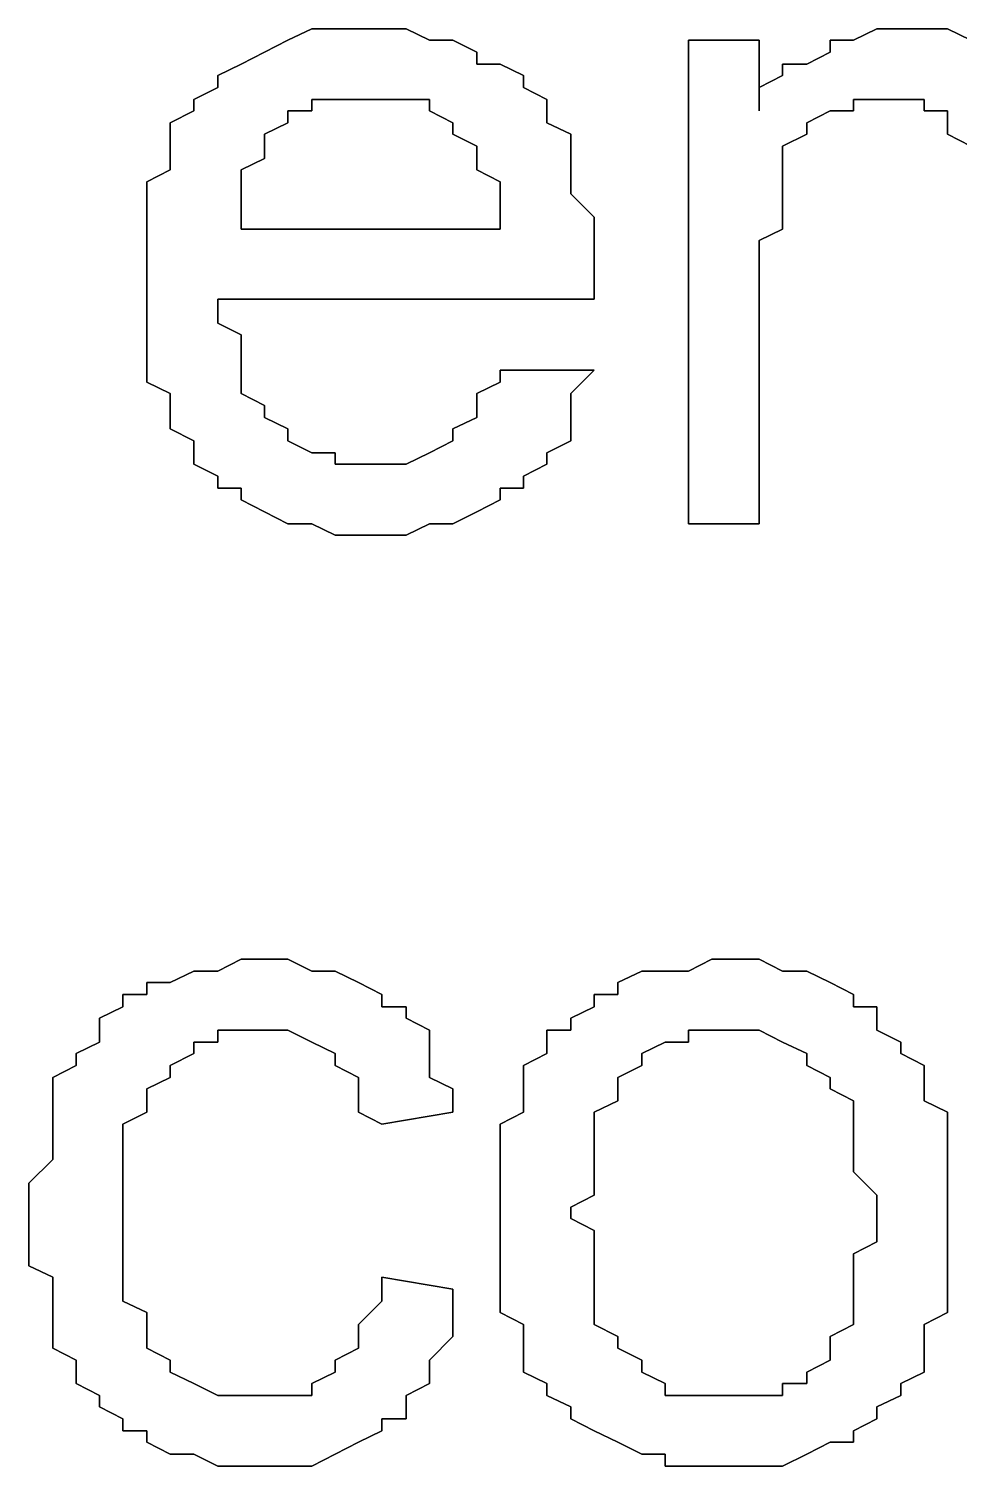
# Model space of a CAD drawing. Header units: metres. Extents: x 2.9 to 42.8, y 1.7 to 28.7.
# Drawn here: x 38.8408 to 38.9802, y 17.3972 to 17.6124 of the extents above; entities that cross this region are included whole.
import ezdxf

# ---------------------------------------------------------------- set-up
doc = ezdxf.new("R2010")
doc.units = ezdxf.units.M
doc.layers.add('GRIS', color=8, linetype='Continuous')

msp = doc.modelspace()

# ---------------------------------------------------------------- linework, layer by layer
at = {"layer": 'GRIS', "lineweight": -3}
for points in [[(38.8832, 17.6124), (38.8796, 17.6107), (38.8832, 17.6124)], [(38.8867, 17.6124), (38.8832, 17.6124), (38.8867, 17.6124)], [(38.8902, 17.6124), (38.8867, 17.6124), (38.8902, 17.6124)], [(38.8937, 17.6124), (38.8902, 17.6124), (38.8937, 17.6124)], [(38.8973, 17.6124), (38.8937, 17.6124), (38.8973, 17.6124)], [(38.9008, 17.6107), (38.8973, 17.6124), (38.9008, 17.6107)], [(38.9678, 17.6124), (38.9643, 17.6107), (38.9678, 17.6124)], [(38.9714, 17.6124), (38.9678, 17.6124), (38.9714, 17.6124)], [(38.9749, 17.6124), (38.9714, 17.6124), (38.9749, 17.6124)], [(38.9784, 17.6124), (38.9749, 17.6124), (38.9784, 17.6124)], [(38.9819, 17.6107), (38.9784, 17.6124), (38.9819, 17.6107)], [(38.8796, 17.6107), (38.8761, 17.6089), (38.8796, 17.6107)], [(38.9043, 17.6107), (38.9008, 17.6107), (38.9043, 17.6107)], [(38.9079, 17.6089), (38.9043, 17.6107), (38.9079, 17.6089)], [(38.9502, 17.6107), (38.9396, 17.6107), (38.9502, 17.6107)], [(38.9396, 17.6107), (38.9396, 17.5383), (38.9396, 17.6107)], [(38.9502, 17.6001), (38.9502, 17.6107), (38.9502, 17.6001)], [(38.9643, 17.6107), (38.9608, 17.6107), (38.9643, 17.6107)], [(38.9608, 17.6107), (38.9608, 17.6089), (38.9608, 17.6107)], [(38.8761, 17.6089), (38.8726, 17.6071), (38.8761, 17.6089)], [(38.9079, 17.6071), (38.9079, 17.6089), (38.9079, 17.6071)], [(38.9608, 17.6089), (38.9573, 17.6071), (38.9608, 17.6089)], [(38.8726, 17.6071), (38.8691, 17.6054), (38.8726, 17.6071)], [(38.9114, 17.6071), (38.9079, 17.6071), (38.9114, 17.6071)], [(38.9149, 17.6054), (38.9114, 17.6071), (38.9149, 17.6054)], [(38.9573, 17.6071), (38.9537, 17.6071), (38.9573, 17.6071)], [(38.9537, 17.6071), (38.9537, 17.6054), (38.9537, 17.6071)], [(38.8691, 17.6036), (38.8655, 17.6018), (38.8691, 17.6036)], [(38.8691, 17.6054), (38.8691, 17.6036), (38.8691, 17.6054)], [(38.9149, 17.6036), (38.9149, 17.6054), (38.9149, 17.6036)], [(38.9184, 17.6018), (38.9149, 17.6036), (38.9184, 17.6018)], [(38.9537, 17.6054), (38.9502, 17.6036), (38.9537, 17.6054)], [(38.9502, 17.6036), (38.9502, 17.6001), (38.9502, 17.6036)], [(38.8655, 17.6018), (38.8655, 17.6001), (38.8655, 17.6018)], [(38.8832, 17.6001), (38.8832, 17.6018), (38.8832, 17.6001)], [(38.8832, 17.6018), (38.8867, 17.6018), (38.8832, 17.6018)], [(38.8867, 17.6018), (38.8902, 17.6018), (38.8867, 17.6018)], [(38.8902, 17.6018), (38.8937, 17.6018), (38.8902, 17.6018)], [(38.8937, 17.6018), (38.8973, 17.6018), (38.8937, 17.6018)], [(38.8973, 17.6018), (38.9008, 17.6018), (38.8973, 17.6018)], [(38.9008, 17.6018), (38.9008, 17.6001), (38.9008, 17.6018)], [(38.9184, 17.6001), (38.9184, 17.6018), (38.9184, 17.6001)], [(38.9643, 17.6001), (38.9643, 17.6018), (38.9643, 17.6001)], [(38.9643, 17.6018), (38.9678, 17.6018), (38.9643, 17.6018)], [(38.9678, 17.6018), (38.9714, 17.6018), (38.9678, 17.6018)], [(38.9714, 17.6018), (38.9749, 17.6018), (38.9714, 17.6018)], [(38.9749, 17.6018), (38.9749, 17.6001), (38.9749, 17.6018)], [(38.8655, 17.6001), (38.862, 17.5983), (38.8655, 17.6001)], [(38.8796, 17.5983), (38.8796, 17.6001), (38.8796, 17.5983)], [(38.8796, 17.6001), (38.8832, 17.6001), (38.8796, 17.6001)], [(38.9008, 17.6001), (38.9043, 17.5983), (38.9008, 17.6001)], [(38.9184, 17.5983), (38.9184, 17.6001), (38.9184, 17.5983)], [(38.9573, 17.5983), (38.9608, 17.6001), (38.9573, 17.5983)], [(38.9608, 17.6001), (38.9643, 17.6001), (38.9608, 17.6001)], [(38.9749, 17.6001), (38.9784, 17.6001), (38.9749, 17.6001)], [(38.9784, 17.6001), (38.9784, 17.5983), (38.9784, 17.6001)], [(38.862, 17.5983), (38.862, 17.5966), (38.862, 17.5983)], [(38.8761, 17.5966), (38.8796, 17.5983), (38.8761, 17.5966)], [(38.9043, 17.5983), (38.9043, 17.5966), (38.9043, 17.5983)], [(38.922, 17.5966), (38.9184, 17.5983), (38.922, 17.5966)], [(38.9573, 17.5966), (38.9573, 17.5983), (38.9573, 17.5966)], [(38.9784, 17.5983), (38.9784, 17.5966), (38.9784, 17.5983)], [(38.862, 17.5966), (38.862, 17.593), (38.862, 17.5966)], [(38.8761, 17.5948), (38.8761, 17.5966), (38.8761, 17.5948)], [(38.8761, 17.593), (38.8761, 17.5948), (38.8761, 17.593)], [(38.9043, 17.5966), (38.9079, 17.5948), (38.9043, 17.5966)], [(38.9079, 17.5948), (38.9079, 17.593), (38.9079, 17.5948)], [(38.922, 17.593), (38.922, 17.5966), (38.922, 17.593)], [(38.9537, 17.5948), (38.9573, 17.5966), (38.9537, 17.5948)], [(38.9537, 17.593), (38.9537, 17.5948), (38.9537, 17.593)], [(38.9784, 17.5966), (38.9819, 17.5948), (38.9784, 17.5966)], [(38.862, 17.593), (38.862, 17.5913), (38.862, 17.593)], [(38.8726, 17.5913), (38.8761, 17.593), (38.8726, 17.5913)], [(38.9079, 17.593), (38.9079, 17.5913), (38.9079, 17.593)], [(38.922, 17.5913), (38.922, 17.593), (38.922, 17.5913)], [(38.9537, 17.5913), (38.9537, 17.593), (38.9537, 17.5913)], [(38.862, 17.5913), (38.8585, 17.5895), (38.862, 17.5913)], [(38.8726, 17.5895), (38.8726, 17.5913), (38.8726, 17.5895)], [(38.9079, 17.5913), (38.9114, 17.5895), (38.9079, 17.5913)], [(38.922, 17.5895), (38.922, 17.5913), (38.922, 17.5895)], [(38.9537, 17.5895), (38.9537, 17.5913), (38.9537, 17.5895)], [(38.8585, 17.5895), (38.8585, 17.5877), (38.8585, 17.5895)], [(38.8726, 17.5877), (38.8726, 17.5895), (38.8726, 17.5877)], [(38.9114, 17.5895), (38.9114, 17.5877), (38.9114, 17.5895)], [(38.922, 17.5877), (38.922, 17.5895), (38.922, 17.5877)], [(38.9537, 17.5877), (38.9537, 17.5895), (38.9537, 17.5877)], [(38.8585, 17.5877), (38.8585, 17.5842), (38.8585, 17.5877)], [(38.8726, 17.5842), (38.8726, 17.5877), (38.8726, 17.5842)], [(38.9114, 17.5877), (38.9114, 17.5842), (38.9114, 17.5877)], [(38.9255, 17.5842), (38.922, 17.5877), (38.9255, 17.5842)], [(38.9537, 17.586), (38.9537, 17.5877), (38.9537, 17.586)], [(38.8585, 17.5842), (38.8585, 17.5824), (38.8585, 17.5842)], [(38.8726, 17.5824), (38.8726, 17.5842), (38.8726, 17.5824)], [(38.9114, 17.5842), (38.9114, 17.5824), (38.9114, 17.5842)], [(38.9255, 17.5824), (38.9255, 17.5842), (38.9255, 17.5824)], [(38.9537, 17.5824), (38.9537, 17.586), (38.9537, 17.5824)], [(38.8585, 17.5824), (38.8585, 17.5789), (38.8585, 17.5824)], [(38.9114, 17.5824), (38.8726, 17.5824), (38.9114, 17.5824)], [(38.9255, 17.5789), (38.9255, 17.5824), (38.9255, 17.5789)], [(38.9502, 17.5807), (38.9537, 17.5824), (38.9502, 17.5807)], [(38.9502, 17.5772), (38.9502, 17.5807), (38.9502, 17.5772)], [(38.8585, 17.5789), (38.8585, 17.5772), (38.8585, 17.5789)], [(38.9255, 17.5772), (38.9255, 17.5789), (38.9255, 17.5772)], [(38.8585, 17.5772), (38.8585, 17.5736), (38.8585, 17.5772)], [(38.9255, 17.5754), (38.9255, 17.5772), (38.9255, 17.5754)], [(38.9255, 17.5736), (38.9255, 17.5754), (38.9255, 17.5736)], [(38.9502, 17.5383), (38.9502, 17.5772), (38.9502, 17.5383)], [(38.8585, 17.5736), (38.8585, 17.5701), (38.8585, 17.5736)], [(38.9255, 17.5719), (38.9255, 17.5736), (38.9255, 17.5719)], [(38.8691, 17.5683), (38.8691, 17.5719), (38.8691, 17.5683)], [(38.8691, 17.5719), (38.9255, 17.5719), (38.8691, 17.5719)], [(38.8585, 17.5701), (38.8585, 17.5683), (38.8585, 17.5701)], [(38.8585, 17.5683), (38.8585, 17.5648), (38.8585, 17.5683)], [(38.8726, 17.5666), (38.8691, 17.5683), (38.8726, 17.5666)], [(38.8585, 17.5648), (38.8585, 17.563), (38.8585, 17.5648)], [(38.8726, 17.5648), (38.8726, 17.5666), (38.8726, 17.5648)], [(38.8726, 17.5613), (38.8726, 17.5648), (38.8726, 17.5613)], [(38.8585, 17.563), (38.8585, 17.5595), (38.8585, 17.563)], [(38.8726, 17.5595), (38.8726, 17.5613), (38.8726, 17.5595)], [(38.9114, 17.5613), (38.9114, 17.5595), (38.9114, 17.5613)], [(38.9255, 17.5613), (38.9114, 17.5613), (38.9255, 17.5613)], [(38.922, 17.5578), (38.9255, 17.5613), (38.922, 17.5578)], [(38.8585, 17.5595), (38.862, 17.5578), (38.8585, 17.5595)], [(38.8726, 17.5578), (38.8726, 17.5595), (38.8726, 17.5578)], [(38.9114, 17.5595), (38.9079, 17.5578), (38.9114, 17.5595)], [(38.862, 17.5578), (38.862, 17.556), (38.862, 17.5578)], [(38.8761, 17.556), (38.8726, 17.5578), (38.8761, 17.556)], [(38.9079, 17.5578), (38.9079, 17.556), (38.9079, 17.5578)], [(38.922, 17.556), (38.922, 17.5578), (38.922, 17.556)], [(38.862, 17.556), (38.862, 17.5542), (38.862, 17.556)], [(38.862, 17.5542), (38.862, 17.5525), (38.862, 17.5542)], [(38.8761, 17.5542), (38.8761, 17.556), (38.8761, 17.5542)], [(38.8796, 17.5525), (38.8761, 17.5542), (38.8796, 17.5525)], [(38.9079, 17.5542), (38.9043, 17.5525), (38.9079, 17.5542)], [(38.9079, 17.556), (38.9079, 17.5542), (38.9079, 17.556)], [(38.922, 17.5542), (38.922, 17.556), (38.922, 17.5542)], [(38.922, 17.5507), (38.922, 17.5542), (38.922, 17.5507)], [(38.862, 17.5525), (38.8655, 17.5507), (38.862, 17.5525)], [(38.8796, 17.5507), (38.8796, 17.5525), (38.8796, 17.5507)], [(38.9043, 17.5525), (38.9043, 17.5507), (38.9043, 17.5525)], [(38.8655, 17.5507), (38.8655, 17.5489), (38.8655, 17.5507)], [(38.8832, 17.5489), (38.8796, 17.5507), (38.8832, 17.5489)], [(38.9043, 17.5507), (38.9008, 17.5489), (38.9043, 17.5507)], [(38.9184, 17.5489), (38.922, 17.5507), (38.9184, 17.5489)], [(38.8655, 17.5489), (38.8655, 17.5472), (38.8655, 17.5489)], [(38.8867, 17.5489), (38.8832, 17.5489), (38.8867, 17.5489)], [(38.8867, 17.5472), (38.8867, 17.5489), (38.8867, 17.5472)], [(38.9008, 17.5489), (38.8973, 17.5472), (38.9008, 17.5489)], [(38.9184, 17.5472), (38.9184, 17.5489), (38.9184, 17.5472)], [(38.8655, 17.5472), (38.8691, 17.5454), (38.8655, 17.5472)], [(38.8691, 17.5454), (38.8691, 17.5436), (38.8691, 17.5454)], [(38.8902, 17.5472), (38.8867, 17.5472), (38.8902, 17.5472)], [(38.8937, 17.5472), (38.8902, 17.5472), (38.8937, 17.5472)], [(38.8973, 17.5472), (38.8937, 17.5472), (38.8973, 17.5472)], [(38.9149, 17.5454), (38.9184, 17.5472), (38.9149, 17.5454)], [(38.9149, 17.5436), (38.9149, 17.5454), (38.9149, 17.5436)], [(38.8691, 17.5436), (38.8726, 17.5436), (38.8691, 17.5436)], [(38.8726, 17.5436), (38.8726, 17.5419), (38.8726, 17.5436)], [(38.9114, 17.5419), (38.9114, 17.5436), (38.9114, 17.5419)], [(38.9114, 17.5436), (38.9149, 17.5436), (38.9114, 17.5436)], [(38.8726, 17.5419), (38.8761, 17.5401), (38.8726, 17.5419)], [(38.9079, 17.5401), (38.9114, 17.5419), (38.9079, 17.5401)], [(38.8761, 17.5401), (38.8796, 17.5383), (38.8761, 17.5401)], [(38.9043, 17.5383), (38.9079, 17.5401), (38.9043, 17.5383)], [(38.8796, 17.5383), (38.8832, 17.5383), (38.8796, 17.5383)], [(38.8832, 17.5383), (38.8867, 17.5366), (38.8832, 17.5383)], [(38.8973, 17.5366), (38.9008, 17.5383), (38.8973, 17.5366)], [(38.9008, 17.5383), (38.9043, 17.5383), (38.9008, 17.5383)], [(38.9396, 17.5383), (38.9502, 17.5383), (38.9396, 17.5383)], [(38.8867, 17.5366), (38.8902, 17.5366), (38.8867, 17.5366)], [(38.8902, 17.5366), (38.8937, 17.5366), (38.8902, 17.5366)], [(38.8937, 17.5366), (38.8973, 17.5366), (38.8937, 17.5366)], [(38.8726, 17.4731), (38.8691, 17.4713), (38.8726, 17.4731)], [(38.8761, 17.4731), (38.8726, 17.4731), (38.8761, 17.4731)], [(38.8796, 17.4731), (38.8761, 17.4731), (38.8796, 17.4731)], [(38.8832, 17.4713), (38.8796, 17.4731), (38.8832, 17.4713)], [(38.9431, 17.4731), (38.9396, 17.4713), (38.9431, 17.4731)], [(38.9467, 17.4731), (38.9431, 17.4731), (38.9467, 17.4731)], [(38.9502, 17.4731), (38.9467, 17.4731), (38.9502, 17.4731)], [(38.9537, 17.4713), (38.9502, 17.4731), (38.9537, 17.4713)], [(38.8655, 17.4713), (38.862, 17.4696), (38.8655, 17.4713)], [(38.8691, 17.4713), (38.8655, 17.4713), (38.8691, 17.4713)], [(38.8867, 17.4713), (38.8832, 17.4713), (38.8867, 17.4713)], [(38.8902, 17.4696), (38.8867, 17.4713), (38.8902, 17.4696)], [(38.9326, 17.4713), (38.929, 17.4696), (38.9326, 17.4713)], [(38.9361, 17.4713), (38.9326, 17.4713), (38.9361, 17.4713)], [(38.9396, 17.4713), (38.9361, 17.4713), (38.9396, 17.4713)], [(38.9573, 17.4713), (38.9537, 17.4713), (38.9573, 17.4713)], [(38.9608, 17.4696), (38.9573, 17.4713), (38.9608, 17.4696)], [(38.8585, 17.4678), (38.8549, 17.4678), (38.8585, 17.4678)], [(38.8549, 17.4678), (38.8549, 17.466), (38.8549, 17.4678)], [(38.862, 17.4696), (38.8585, 17.4696), (38.862, 17.4696)], [(38.8585, 17.4696), (38.8585, 17.4678), (38.8585, 17.4696)], [(38.8937, 17.4678), (38.8902, 17.4696), (38.8937, 17.4678)], [(38.8937, 17.466), (38.8937, 17.4678), (38.8937, 17.466)], [(38.929, 17.4678), (38.9255, 17.4678), (38.929, 17.4678)], [(38.9255, 17.4678), (38.9255, 17.466), (38.9255, 17.4678)], [(38.929, 17.4696), (38.929, 17.4678), (38.929, 17.4696)], [(38.9643, 17.4678), (38.9608, 17.4696), (38.9643, 17.4678)], [(38.9643, 17.466), (38.9643, 17.4678), (38.9643, 17.466)], [(38.8549, 17.466), (38.8514, 17.4643), (38.8549, 17.466)], [(38.8973, 17.466), (38.8937, 17.466), (38.8973, 17.466)], [(38.8973, 17.4643), (38.8973, 17.466), (38.8973, 17.4643)], [(38.9255, 17.466), (38.922, 17.4643), (38.9255, 17.466)], [(38.9678, 17.466), (38.9643, 17.466), (38.9678, 17.466)], [(38.9678, 17.4643), (38.9678, 17.466), (38.9678, 17.4643)], [(38.8514, 17.4643), (38.8514, 17.4625), (38.8514, 17.4643)], [(38.9008, 17.4625), (38.8973, 17.4643), (38.9008, 17.4625)], [(38.922, 17.4643), (38.922, 17.4625), (38.922, 17.4643)], [(38.9678, 17.4625), (38.9678, 17.4643), (38.9678, 17.4625)], [(38.8514, 17.4625), (38.8514, 17.4607), (38.8514, 17.4625)], [(38.8691, 17.4607), (38.8691, 17.4625), (38.8691, 17.4607)], [(38.8691, 17.4625), (38.8726, 17.4625), (38.8691, 17.4625)], [(38.8726, 17.4625), (38.8761, 17.4625), (38.8726, 17.4625)], [(38.8761, 17.4625), (38.8796, 17.4625), (38.8761, 17.4625)], [(38.8796, 17.4625), (38.8832, 17.4607), (38.8796, 17.4625)], [(38.9008, 17.459), (38.9008, 17.4625), (38.9008, 17.459)], [(38.922, 17.4625), (38.9184, 17.4625), (38.922, 17.4625)], [(38.9184, 17.4625), (38.9184, 17.4607), (38.9184, 17.4625)], [(38.9396, 17.4607), (38.9396, 17.4625), (38.9396, 17.4607)], [(38.9396, 17.4625), (38.9431, 17.4625), (38.9396, 17.4625)], [(38.9431, 17.4625), (38.9467, 17.4625), (38.9431, 17.4625)], [(38.9467, 17.4625), (38.9502, 17.4625), (38.9467, 17.4625)], [(38.9502, 17.4625), (38.9537, 17.4607), (38.9502, 17.4625)], [(38.9714, 17.4607), (38.9678, 17.4625), (38.9714, 17.4607)], [(38.8514, 17.4607), (38.8479, 17.459), (38.8514, 17.4607)], [(38.8655, 17.459), (38.8655, 17.4607), (38.8655, 17.459)], [(38.8655, 17.4607), (38.8691, 17.4607), (38.8655, 17.4607)], [(38.8832, 17.4607), (38.8867, 17.459), (38.8832, 17.4607)], [(38.9184, 17.4607), (38.9184, 17.459), (38.9184, 17.4607)], [(38.9326, 17.459), (38.9361, 17.4607), (38.9326, 17.459)], [(38.9361, 17.4607), (38.9396, 17.4607), (38.9361, 17.4607)], [(38.9537, 17.4607), (38.9573, 17.459), (38.9537, 17.4607)], [(38.9714, 17.459), (38.9714, 17.4607), (38.9714, 17.459)], [(38.8479, 17.4572), (38.8444, 17.4554), (38.8479, 17.4572)], [(38.8479, 17.459), (38.8479, 17.4572), (38.8479, 17.459)], [(38.862, 17.4572), (38.8655, 17.459), (38.862, 17.4572)], [(38.862, 17.4554), (38.862, 17.4572), (38.862, 17.4554)], [(38.8867, 17.459), (38.8867, 17.4572), (38.8867, 17.459)], [(38.8867, 17.4572), (38.8902, 17.4554), (38.8867, 17.4572)], [(38.9008, 17.4572), (38.9008, 17.459), (38.9008, 17.4572)], [(38.9008, 17.4554), (38.9008, 17.4572), (38.9008, 17.4554)], [(38.9184, 17.459), (38.9149, 17.4572), (38.9184, 17.459)], [(38.9149, 17.4572), (38.9149, 17.4537), (38.9149, 17.4572)], [(38.929, 17.4554), (38.9326, 17.4572), (38.929, 17.4554)], [(38.9326, 17.4572), (38.9326, 17.459), (38.9326, 17.4572)], [(38.9573, 17.459), (38.9573, 17.4572), (38.9573, 17.459)], [(38.9573, 17.4572), (38.9608, 17.4554), (38.9573, 17.4572)], [(38.9749, 17.4572), (38.9714, 17.459), (38.9749, 17.4572)], [(38.9749, 17.4554), (38.9749, 17.4572), (38.9749, 17.4554)], [(38.8444, 17.4554), (38.8444, 17.4537), (38.8444, 17.4554)], [(38.8585, 17.4537), (38.862, 17.4554), (38.8585, 17.4537)], [(38.8902, 17.4554), (38.8902, 17.4537), (38.8902, 17.4554)], [(38.9043, 17.4537), (38.9008, 17.4554), (38.9043, 17.4537)], [(38.929, 17.4537), (38.929, 17.4554), (38.929, 17.4537)], [(38.9608, 17.4554), (38.9608, 17.4537), (38.9608, 17.4554)], [(38.9749, 17.4537), (38.9749, 17.4554), (38.9749, 17.4537)], [(38.8444, 17.4537), (38.8444, 17.4519), (38.8444, 17.4537)], [(38.8585, 17.4519), (38.8585, 17.4537), (38.8585, 17.4519)], [(38.8902, 17.4537), (38.8902, 17.4502), (38.8902, 17.4537)], [(38.9043, 17.4502), (38.9043, 17.4537), (38.9043, 17.4502)], [(38.9149, 17.4537), (38.9149, 17.4519), (38.9149, 17.4537)], [(38.929, 17.4519), (38.929, 17.4537), (38.929, 17.4519)], [(38.9608, 17.4537), (38.9643, 17.4519), (38.9608, 17.4537)], [(38.9749, 17.4519), (38.9749, 17.4537), (38.9749, 17.4519)], [(38.8444, 17.4519), (38.8444, 17.4484), (38.8444, 17.4519)], [(38.8585, 17.4502), (38.8585, 17.4519), (38.8585, 17.4502)], [(38.9149, 17.4519), (38.9149, 17.4502), (38.9149, 17.4519)], [(38.9255, 17.4502), (38.929, 17.4519), (38.9255, 17.4502)], [(38.9643, 17.4519), (38.9643, 17.4502), (38.9643, 17.4519)], [(38.9784, 17.4502), (38.9749, 17.4519), (38.9784, 17.4502)], [(38.8549, 17.4484), (38.8585, 17.4502), (38.8549, 17.4484)], [(38.8902, 17.4502), (38.8937, 17.4484), (38.8902, 17.4502)], [(38.8937, 17.4484), (38.9043, 17.4502), (38.8937, 17.4484)], [(38.9149, 17.4502), (38.9114, 17.4484), (38.9149, 17.4502)], [(38.9255, 17.4484), (38.9255, 17.4502), (38.9255, 17.4484)], [(38.9643, 17.4502), (38.9643, 17.4484), (38.9643, 17.4502)], [(38.9784, 17.4466), (38.9784, 17.4502), (38.9784, 17.4466)], [(38.8444, 17.4484), (38.8444, 17.4466), (38.8444, 17.4484)], [(38.8444, 17.4466), (38.8444, 17.4449), (38.8444, 17.4466)], [(38.8549, 17.4466), (38.8549, 17.4484), (38.8549, 17.4466)], [(38.8549, 17.4449), (38.8549, 17.4466), (38.8549, 17.4449)], [(38.9114, 17.4484), (38.9114, 17.4449), (38.9114, 17.4484)], [(38.9255, 17.4466), (38.9255, 17.4484), (38.9255, 17.4466)], [(38.9255, 17.4431), (38.9255, 17.4466), (38.9255, 17.4431)], [(38.9643, 17.4484), (38.9643, 17.4449), (38.9643, 17.4484)], [(38.9784, 17.4449), (38.9784, 17.4466), (38.9784, 17.4449)], [(38.8444, 17.4449), (38.8444, 17.4431), (38.8444, 17.4449)], [(38.8549, 17.4413), (38.8549, 17.4449), (38.8549, 17.4413)], [(38.9114, 17.4449), (38.9114, 17.4431), (38.9114, 17.4449)], [(38.9643, 17.4449), (38.9643, 17.4431), (38.9643, 17.4449)], [(38.9784, 17.4431), (38.9784, 17.4449), (38.9784, 17.4431)], [(38.8444, 17.4431), (38.8408, 17.4396), (38.8444, 17.4431)], [(38.9114, 17.4431), (38.9114, 17.4396), (38.9114, 17.4431)], [(38.9255, 17.4413), (38.9255, 17.4431), (38.9255, 17.4413)], [(38.9643, 17.4431), (38.9643, 17.4413), (38.9643, 17.4431)], [(38.9784, 17.4396), (38.9784, 17.4431), (38.9784, 17.4396)], [(38.8549, 17.4396), (38.8549, 17.4413), (38.8549, 17.4396)], [(38.9255, 17.4378), (38.9255, 17.4413), (38.9255, 17.4378)], [(38.9643, 17.4413), (38.9678, 17.4378), (38.9643, 17.4413)], [(38.8408, 17.4396), (38.8408, 17.4378), (38.8408, 17.4396)], [(38.8408, 17.4378), (38.8408, 17.4343), (38.8408, 17.4378)], [(38.8549, 17.436), (38.8549, 17.4396), (38.8549, 17.436)], [(38.9114, 17.4396), (38.9114, 17.4378), (38.9114, 17.4396)], [(38.9114, 17.4378), (38.9114, 17.4343), (38.9114, 17.4378)], [(38.922, 17.436), (38.9255, 17.4378), (38.922, 17.436)], [(38.9678, 17.4378), (38.9678, 17.436), (38.9678, 17.4378)], [(38.9784, 17.4378), (38.9784, 17.4396), (38.9784, 17.4378)], [(38.9784, 17.436), (38.9784, 17.4378), (38.9784, 17.436)], [(38.8549, 17.4343), (38.8549, 17.436), (38.8549, 17.4343)], [(38.922, 17.4343), (38.922, 17.436), (38.922, 17.4343)], [(38.9678, 17.436), (38.9678, 17.4343), (38.9678, 17.436)], [(38.9784, 17.4325), (38.9784, 17.436), (38.9784, 17.4325)], [(38.8408, 17.4343), (38.8408, 17.4325), (38.8408, 17.4343)], [(38.8549, 17.4325), (38.8549, 17.4343), (38.8549, 17.4325)], [(38.9114, 17.4343), (38.9114, 17.4325), (38.9114, 17.4343)], [(38.9255, 17.4325), (38.922, 17.4343), (38.9255, 17.4325)], [(38.9678, 17.4343), (38.9678, 17.4308), (38.9678, 17.4343)], [(38.8408, 17.4325), (38.8408, 17.4308), (38.8408, 17.4325)], [(38.8549, 17.429), (38.8549, 17.4325), (38.8549, 17.429)], [(38.9114, 17.4325), (38.9114, 17.429), (38.9114, 17.4325)], [(38.9255, 17.429), (38.9255, 17.4325), (38.9255, 17.429)], [(38.9784, 17.4308), (38.9784, 17.4325), (38.9784, 17.4308)], [(38.8408, 17.4308), (38.8408, 17.4272), (38.8408, 17.4308)], [(38.9678, 17.4308), (38.9643, 17.429), (38.9678, 17.4308)], [(38.9784, 17.4272), (38.9784, 17.4308), (38.9784, 17.4272)], [(38.8408, 17.4272), (38.8444, 17.4255), (38.8408, 17.4272)], [(38.8549, 17.4272), (38.8549, 17.429), (38.8549, 17.4272)], [(38.8549, 17.4237), (38.8549, 17.4272), (38.8549, 17.4237)], [(38.9114, 17.429), (38.9114, 17.4272), (38.9114, 17.429)], [(38.9114, 17.4272), (38.9114, 17.4255), (38.9114, 17.4272)], [(38.9255, 17.4272), (38.9255, 17.429), (38.9255, 17.4272)], [(38.9255, 17.4237), (38.9255, 17.4272), (38.9255, 17.4237)], [(38.9643, 17.429), (38.9643, 17.4255), (38.9643, 17.429)], [(38.9784, 17.4255), (38.9784, 17.4272), (38.9784, 17.4255)], [(38.8444, 17.4255), (38.8444, 17.4219), (38.8444, 17.4255)], [(38.8937, 17.4255), (38.8937, 17.4237), (38.8937, 17.4255)], [(38.9043, 17.4237), (38.8937, 17.4255), (38.9043, 17.4237)], [(38.9114, 17.4255), (38.9114, 17.4219), (38.9114, 17.4255)], [(38.9643, 17.4255), (38.9643, 17.4237), (38.9643, 17.4255)], [(38.9784, 17.4219), (38.9784, 17.4255), (38.9784, 17.4219)], [(38.8549, 17.4219), (38.8549, 17.4237), (38.8549, 17.4219)], [(38.8937, 17.4237), (38.8937, 17.4219), (38.8937, 17.4237)], [(38.9043, 17.4202), (38.9043, 17.4237), (38.9043, 17.4202)], [(38.9255, 17.4219), (38.9255, 17.4237), (38.9255, 17.4219)], [(38.9643, 17.4237), (38.9643, 17.4219), (38.9643, 17.4237)], [(38.8444, 17.4219), (38.8444, 17.4202), (38.8444, 17.4219)], [(38.8585, 17.4202), (38.8549, 17.4219), (38.8585, 17.4202)], [(38.8937, 17.4219), (38.8902, 17.4184), (38.8937, 17.4219)], [(38.9114, 17.4219), (38.9114, 17.4202), (38.9114, 17.4219)], [(38.9255, 17.4202), (38.9255, 17.4219), (38.9255, 17.4202)], [(38.9643, 17.4219), (38.9643, 17.4184), (38.9643, 17.4219)], [(38.9784, 17.4202), (38.9784, 17.4219), (38.9784, 17.4202)], [(38.8444, 17.4202), (38.8444, 17.4184), (38.8444, 17.4202)], [(38.8444, 17.4184), (38.8444, 17.4149), (38.8444, 17.4184)], [(38.8585, 17.4184), (38.8585, 17.4202), (38.8585, 17.4184)], [(38.8585, 17.4166), (38.8585, 17.4184), (38.8585, 17.4166)], [(38.8902, 17.4184), (38.8902, 17.4166), (38.8902, 17.4184)], [(38.9043, 17.4184), (38.9043, 17.4202), (38.9043, 17.4184)], [(38.9043, 17.4166), (38.9043, 17.4184), (38.9043, 17.4166)], [(38.9114, 17.4202), (38.9149, 17.4184), (38.9114, 17.4202)], [(38.9149, 17.4184), (38.9149, 17.4149), (38.9149, 17.4184)], [(38.9255, 17.4184), (38.9255, 17.4202), (38.9255, 17.4184)], [(38.929, 17.4166), (38.9255, 17.4184), (38.929, 17.4166)], [(38.9643, 17.4184), (38.9608, 17.4166), (38.9643, 17.4184)], [(38.9749, 17.4184), (38.9784, 17.4202), (38.9749, 17.4184)], [(38.9749, 17.4166), (38.9749, 17.4184), (38.9749, 17.4166)], [(38.8585, 17.4149), (38.8585, 17.4166), (38.8585, 17.4149)], [(38.8902, 17.4166), (38.8902, 17.4149), (38.8902, 17.4166)], [(38.9008, 17.4131), (38.9043, 17.4166), (38.9008, 17.4131)], [(38.929, 17.4149), (38.929, 17.4166), (38.929, 17.4149)], [(38.9608, 17.4166), (38.9608, 17.4149), (38.9608, 17.4166)], [(38.9749, 17.4149), (38.9749, 17.4166), (38.9749, 17.4149)], [(38.8444, 17.4149), (38.8479, 17.4131), (38.8444, 17.4149)], [(38.862, 17.4131), (38.8585, 17.4149), (38.862, 17.4131)], [(38.8902, 17.4149), (38.8867, 17.4131), (38.8902, 17.4149)], [(38.9149, 17.4149), (38.9149, 17.4131), (38.9149, 17.4149)], [(38.9326, 17.4131), (38.929, 17.4149), (38.9326, 17.4131)], [(38.9608, 17.4149), (38.9608, 17.4131), (38.9608, 17.4149)], [(38.9749, 17.4131), (38.9749, 17.4149), (38.9749, 17.4131)], [(38.8479, 17.4131), (38.8479, 17.4113), (38.8479, 17.4131)], [(38.862, 17.4113), (38.862, 17.4131), (38.862, 17.4113)], [(38.8867, 17.4131), (38.8867, 17.4113), (38.8867, 17.4131)], [(38.9008, 17.4113), (38.9008, 17.4131), (38.9008, 17.4113)], [(38.9149, 17.4131), (38.9149, 17.4113), (38.9149, 17.4131)], [(38.9326, 17.4113), (38.9326, 17.4131), (38.9326, 17.4113)], [(38.9608, 17.4131), (38.9573, 17.4113), (38.9608, 17.4131)], [(38.9749, 17.4113), (38.9749, 17.4131), (38.9749, 17.4113)], [(38.8479, 17.4113), (38.8479, 17.4096), (38.8479, 17.4113)], [(38.8655, 17.4096), (38.862, 17.4113), (38.8655, 17.4096)], [(38.8867, 17.4113), (38.8832, 17.4096), (38.8867, 17.4113)], [(38.9008, 17.4096), (38.9008, 17.4113), (38.9008, 17.4096)], [(38.9149, 17.4113), (38.9184, 17.4096), (38.9149, 17.4113)], [(38.9361, 17.4096), (38.9326, 17.4113), (38.9361, 17.4096)], [(38.9573, 17.4113), (38.9573, 17.4096), (38.9573, 17.4113)], [(38.9714, 17.4096), (38.9749, 17.4113), (38.9714, 17.4096)], [(38.8479, 17.4096), (38.8514, 17.4078), (38.8479, 17.4096)], [(38.8514, 17.4078), (38.8514, 17.4061), (38.8514, 17.4078)], [(38.8691, 17.4078), (38.8655, 17.4096), (38.8691, 17.4078)], [(38.8726, 17.4078), (38.8691, 17.4078), (38.8726, 17.4078)], [(38.8761, 17.4078), (38.8726, 17.4078), (38.8761, 17.4078)], [(38.8796, 17.4078), (38.8761, 17.4078), (38.8796, 17.4078)], [(38.8832, 17.4078), (38.8796, 17.4078), (38.8832, 17.4078)], [(38.8832, 17.4096), (38.8832, 17.4078), (38.8832, 17.4096)], [(38.8973, 17.4078), (38.9008, 17.4096), (38.8973, 17.4078)], [(38.8973, 17.4061), (38.8973, 17.4078), (38.8973, 17.4061)], [(38.9184, 17.4096), (38.9184, 17.4078), (38.9184, 17.4096)], [(38.9184, 17.4078), (38.922, 17.4061), (38.9184, 17.4078)], [(38.9361, 17.4078), (38.9361, 17.4096), (38.9361, 17.4078)], [(38.9396, 17.4078), (38.9361, 17.4078), (38.9396, 17.4078)], [(38.9431, 17.4078), (38.9396, 17.4078), (38.9431, 17.4078)], [(38.9467, 17.4078), (38.9431, 17.4078), (38.9467, 17.4078)], [(38.9502, 17.4078), (38.9467, 17.4078), (38.9502, 17.4078)], [(38.9537, 17.4078), (38.9502, 17.4078), (38.9537, 17.4078)], [(38.9573, 17.4096), (38.9537, 17.4096), (38.9573, 17.4096)], [(38.9537, 17.4096), (38.9537, 17.4078), (38.9537, 17.4096)], [(38.9678, 17.4061), (38.9714, 17.4078), (38.9678, 17.4061)], [(38.9714, 17.4078), (38.9714, 17.4096), (38.9714, 17.4078)], [(38.8514, 17.4061), (38.8549, 17.4043), (38.8514, 17.4061)], [(38.8973, 17.4043), (38.8973, 17.4061), (38.8973, 17.4043)], [(38.922, 17.4061), (38.922, 17.4043), (38.922, 17.4061)], [(38.9678, 17.4043), (38.9678, 17.4061), (38.9678, 17.4043)], [(38.8549, 17.4043), (38.8549, 17.4025), (38.8549, 17.4043)], [(38.8937, 17.4025), (38.8937, 17.4043), (38.8937, 17.4025)], [(38.8937, 17.4043), (38.8973, 17.4043), (38.8937, 17.4043)], [(38.922, 17.4043), (38.9255, 17.4025), (38.922, 17.4043)], [(38.9643, 17.4025), (38.9678, 17.4043), (38.9643, 17.4025)], [(38.8549, 17.4025), (38.8585, 17.4025), (38.8549, 17.4025)], [(38.8585, 17.4025), (38.8585, 17.4008), (38.8585, 17.4025)], [(38.8902, 17.4008), (38.8937, 17.4025), (38.8902, 17.4008)], [(38.9255, 17.4025), (38.929, 17.4008), (38.9255, 17.4025)], [(38.9643, 17.4008), (38.9643, 17.4025), (38.9643, 17.4008)], [(38.8585, 17.4008), (38.862, 17.399), (38.8585, 17.4008)], [(38.862, 17.399), (38.8655, 17.399), (38.862, 17.399)], [(38.8655, 17.399), (38.8691, 17.3972), (38.8655, 17.399)], [(38.8832, 17.3972), (38.8867, 17.399), (38.8832, 17.3972)], [(38.8867, 17.399), (38.8902, 17.4008), (38.8867, 17.399)], [(38.929, 17.4008), (38.9326, 17.399), (38.929, 17.4008)], [(38.9326, 17.399), (38.9361, 17.399), (38.9326, 17.399)], [(38.9361, 17.399), (38.9361, 17.3972), (38.9361, 17.399)], [(38.9537, 17.3972), (38.9573, 17.399), (38.9537, 17.3972)], [(38.9573, 17.399), (38.9608, 17.4008), (38.9573, 17.399)], [(38.9608, 17.4008), (38.9643, 17.4008), (38.9608, 17.4008)], [(38.8691, 17.3972), (38.8726, 17.3972), (38.8691, 17.3972)], [(38.8726, 17.3972), (38.8761, 17.3972), (38.8726, 17.3972)], [(38.8761, 17.3972), (38.8796, 17.3972), (38.8761, 17.3972)], [(38.8796, 17.3972), (38.8832, 17.3972), (38.8796, 17.3972)], [(38.9361, 17.3972), (38.9396, 17.3972), (38.9361, 17.3972)], [(38.9396, 17.3972), (38.9431, 17.3972), (38.9396, 17.3972)], [(38.9431, 17.3972), (38.9467, 17.3972), (38.9431, 17.3972)], [(38.9467, 17.3972), (38.9502, 17.3972), (38.9467, 17.3972)], [(38.9502, 17.3972), (38.9537, 17.3972), (38.9502, 17.3972)]]:
    msp.add_lwpolyline(points, dxfattribs=at)

doc.saveas('drawing.dxf')
